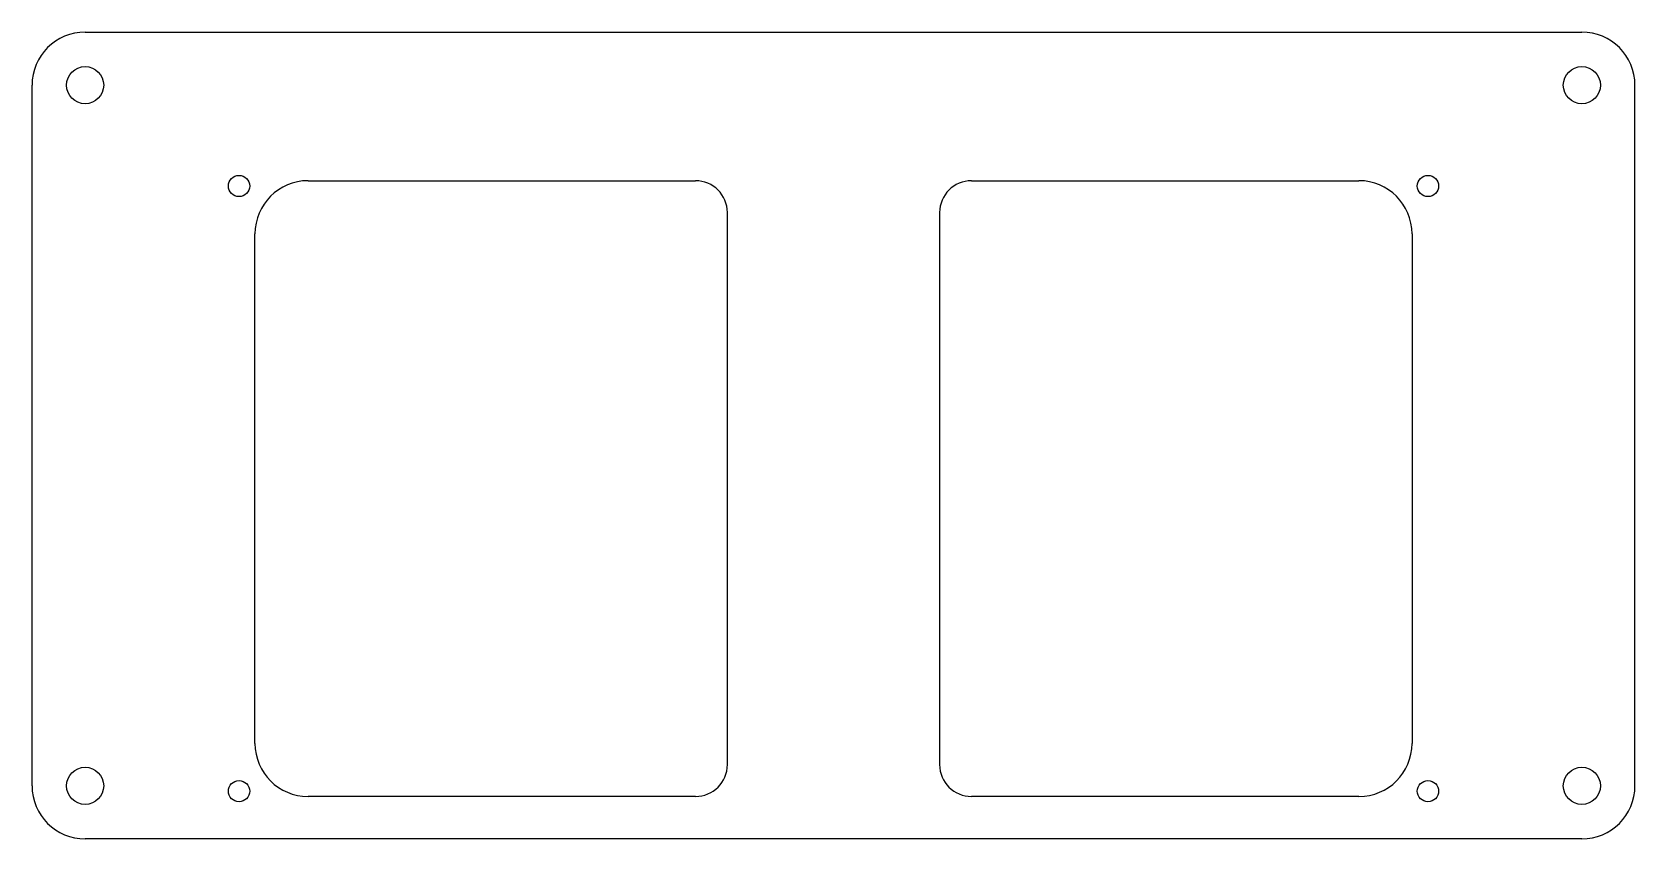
# Model space of a CAD drawing. Header units: millimetres. Extents: x -15 to 136, y 0 to 76.
import ezdxf

# ---------------------------------------------------------------- set-up
doc = ezdxf.new("R2010")
doc.units = ezdxf.units.MM

msp = doc.modelspace()

# ---------------------------------------------------------------- linework, layer by layer
at = {"color": 7, "linetype": 'Continuous', "lineweight": 25}
for p, q in [((-10, 76), (131, 76)), ((-15, 5), (-15, 71)), ((136, 5), (136, 71)), ((11, 62), (47.5, 62)), ((73.5, 62), (110, 62)), ((50.5, 7), (50.5, 59)), ((70.5, 59), (70.5, 7)), ((6, 9), (6, 57)), ((115, 57), (115, 9)), ((47.5, 4), (11, 4)), ((110, 4), (73.5, 4)), ((131, 0), (-10, 0))]:
    msp.add_line(p, q, dxfattribs=at)
for centre, radius in [((-10, 71), 1.75), ((131, 71), 1.75), ((4.5, 61.5), 1), ((116.5, 61.5), 1), ((-10, 5), 1.75), ((131, 5), 1.75), ((4.5, 4.5), 1), ((116.5, 4.5), 1)]:
    msp.add_circle(centre, radius, dxfattribs=at)
for centre, radius, start, end in [((-10, 71), 5, 90, 180), ((131, 71), 5, 0, 90), ((11, 57), 5, 90, 180), ((47.5, 59), 3, 0, 90), ((73.5, 59), 3, 90, 180), ((110, 57), 5, 0, 90), ((11, 9), 5, 180, 270), ((110, 9), 5, 270, 0), ((47.5, 7), 3, 270, 0), ((73.5, 7), 3, 180, 270), ((-10, 5), 5, 180, 270), ((131, 5), 5, 270, 0)]:
    msp.add_arc(centre, radius, start, end, dxfattribs=at)

doc.saveas('drawing.dxf')
